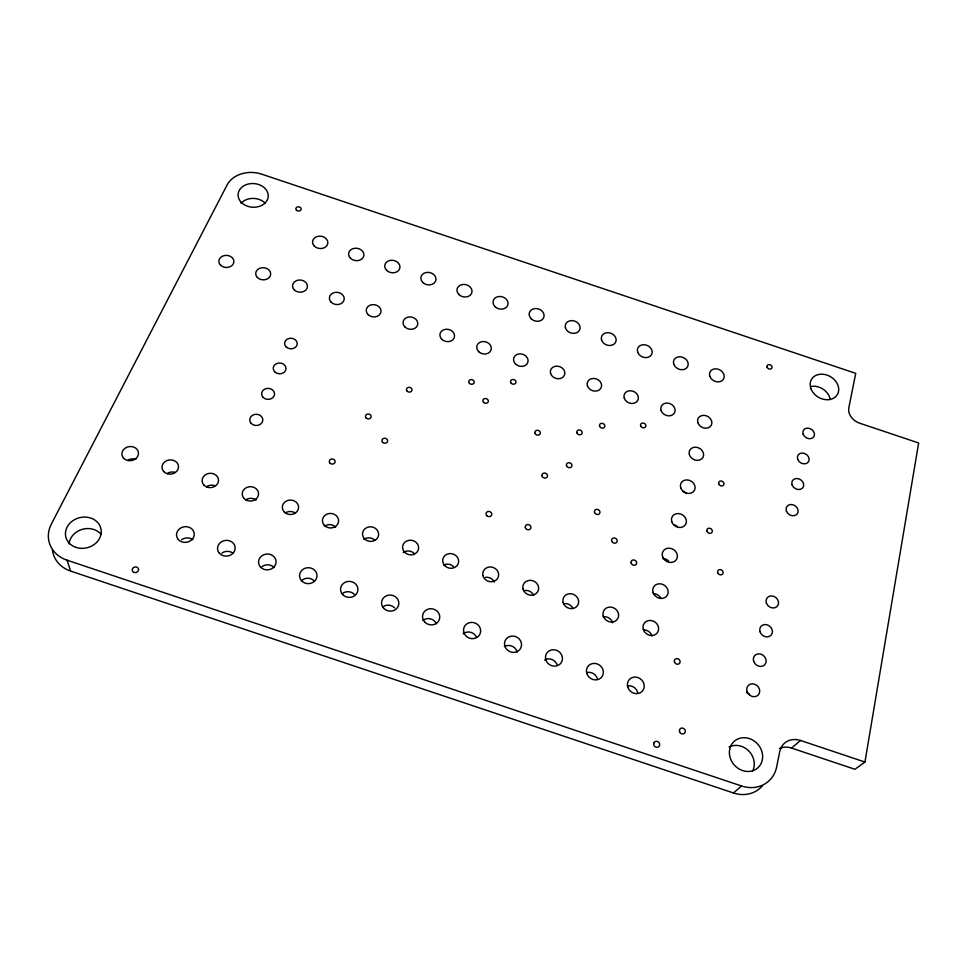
<?xml version="1.0" encoding="UTF-8"?>
<svg xmlns="http://www.w3.org/2000/svg" width="967" height="967" viewBox="0 0 967 967"><rect width="100%" height="100%" fill="white"/><g stroke="black" fill="none" stroke-linecap="round" stroke-linejoin="round"><path stroke-width="1.45" d="M779.487 748.458A18.857 16.415 49.4 0 1 791.574 748.071L854.925 769.285L864.945 762.044L918.65 442.983L859.59 423.171A13.864 10.988 32.3 0 1 848.821 407.723L855.735 373.359L261.767 174.181A26.858 21.056 4.2 0 0 227.1 184.975L51.336 524.078A32.116 27.596 -13.6 0 0 67.061 560.195L70.688 571.122L733.445 792.976A31.089 27.559 49.2 0 0 762.54 785.688M733.445 792.976L741.556 785.99A31.633 27.946 48.7 0 0 776.658 766.916L779.716 751.673A19.183 16.644 48.9 0 1 800.495 740.468L864.945 762.044M791.574 748.071L800.495 740.468M67.061 560.195L741.556 785.99M127.777 460.377A8.195 6.987 -8 0 1 135.876 459.277M674.18 524.718A7.615 6.6 30.5 0 1 677.529 526.773M682.932 491.441A7.506 6.431 29.4 0 1 686.232 493.46M653.305 593.653A7.845 6.974 33.7 0 1 660.957 598.416M422.857 620.427A8.498 7.954 13.3 0 1 436.359 623.763M302.26 580.043A8.582 7.869 -1.7 0 1 314.335 581.022M181.639 539.659A8.739 7.736 -9.1 0 1 192.82 539.731M221.854 553.124A8.691 7.784 -7.2 0 1 232.987 553.172M262.057 566.577A8.63 7.833 -4.8 0 1 274.169 567.581M342.463 593.508A8.546 7.905 2.3 0 1 354.49 594.475M382.666 606.962A8.51 7.941 7.3 0 1 394.645 607.917M746.524 692.602A6.781 5.959 44 0 1 749.473 694.451M463.048 633.881A8.485 7.966 19.8 0 1 476.526 637.217M504.363 646.536A8.498 7.954 26.2 0 1 517.152 652M167.122 473.552A8.135 7.035 -6.6 0 1 175.172 472.44M544.53 659.977A8.522 7.929 31.8 0 1 557.33 665.453M206.467 486.727A8.087 7.071 -5 0 1 214.469 485.603M245.811 499.903A8.05 7.12 -2.9 0 1 256.146 500.024M587.32 672.428A8.558 7.893 36.4 0 1 597.509 678.907M285.156 513.078A8.002 7.156 -0.4 0 1 295.431 513.187M627.45 685.869A8.594 7.857 40.1 0 1 637.676 692.36M662.588 558.479A7.736 6.781 32 0 1 668.584 561.017M324.489 526.253A7.966 7.18 2.5 0 1 335.694 527.22M363.822 539.429A7.941 7.204 6.1 0 1 374.991 540.384M403.154 552.604A7.917 7.228 10.2 0 1 414.275 553.547M443.551 565.054A7.905 7.24 14.7 0 1 453.559 566.698M485.374 577.359A7.893 7.24 19.5 0 1 494.33 582.061M524.646 590.511A7.905 7.24 24.2 0 1 533.627 595.225M563.918 603.662A7.917 7.216 28.6 0 1 572.923 608.388M603.19 616.813A7.941 7.192 32.5 0 1 612.679 622.784M643.756 629.843A7.978 7.168 35.8 0 1 651.988 635.948M241.097 203.324A14.892 11.749 4.1 0 1 265.079 203.094M69.116 543.841A17.732 15.291 -13.9 0 1 81.893 529.445A17.732 15.291 -13.9 0 1 100.919 534.098M70.688 571.122A31.56 27.221 -14.1 0 1 52.411 549.703M729.058 747.068A17.466 15.484 49 0 1 748.857 751.057A17.466 15.484 49 0 1 752.556 771.207M811.603 386.341A14.771 11.822 30.5 0 1 830.218 399.564M729.71 749.171A17.769 15.702 48.4 0 0 751.25 771.146A17.769 15.702 48.4 0 0 757.064 743.43A17.769 15.702 48.4 0 0 729.71 749.171M811.023 388.879A15.001 11.93 30.4 0 0 835.379 396.941A15.001 11.93 30.4 0 0 826.906 375.051A15.001 11.93 30.4 0 0 811.023 388.879M76.042 547.407A18.035 15.508 -13.4 0 0 101.16 530.037A18.035 15.508 -13.4 0 0 72.827 520.705A18.035 15.508 -13.4 0 0 76.042 547.407M241.424 202.526A15.121 11.858 4.3 0 0 267.255 200.06A15.121 11.858 4.3 0 0 250.804 183.609A15.121 11.858 4.3 0 0 241.424 202.526M576.84 432.733A2.78 2.381 21.6 0 0 581.397 434.256A2.78 2.381 21.6 0 0 580.176 430.097A2.78 2.381 21.6 0 0 576.84 432.733M483.585 402.405A2.78 2.381 15.3 0 0 488.226 401.776A2.78 2.381 15.3 0 0 484.975 398.525A2.78 2.381 15.3 0 0 483.585 402.405M534.956 433.107A2.792 2.405 19.1 0 0 539.538 434.642A2.792 2.405 19.1 0 0 538.377 430.448A2.792 2.405 19.1 0 0 534.956 433.107M407.143 391.2A2.804 2.393 10.3 0 0 411.882 390.595A2.804 2.393 10.3 0 0 408.666 387.32A2.804 2.393 10.3 0 0 407.143 391.2M594.487 512.329A2.865 2.514 25.4 0 0 599.177 513.9A2.865 2.514 25.4 0 0 597.908 509.5A2.865 2.514 25.4 0 0 594.487 512.329M382.63 442.318A2.865 2.502 8.5 0 0 387.489 441.641A2.865 2.502 8.5 0 0 384.237 438.256A2.865 2.502 8.5 0 0 382.63 442.318M679.523 731.572A3.131 2.816 45.5 0 0 684.539 733.252A3.131 2.816 45.5 0 0 683.04 728.187A3.131 2.816 45.5 0 0 679.523 731.572M767.085 367.182A2.659 2.127 28 0 0 771.424 368.632A2.659 2.127 28 0 0 769.998 364.764A2.659 2.127 28 0 0 767.085 367.182M296.458 210.202A2.671 2.115 5.9 0 0 301.015 209.766A2.671 2.115 5.9 0 0 298.066 206.817A2.671 2.115 5.9 0 0 296.458 210.202M717.707 572.694A2.913 2.514 34.8 0 0 722.422 574.265A2.913 2.514 34.8 0 0 720.947 569.744A2.913 2.514 34.8 0 0 717.707 572.694M611.676 541.012A2.889 2.55 27.8 0 0 616.402 542.596A2.889 2.55 27.8 0 0 615.085 538.111A2.889 2.55 27.8 0 0 611.676 541.012M566.493 465.598A2.816 2.442 21.9 0 0 571.122 467.146A2.816 2.442 21.9 0 0 569.901 462.867A2.816 2.442 21.9 0 0 566.493 465.598M653.752 743.309A3.143 2.865 46.2 0 0 657.524 747.249A3.143 2.865 46.2 0 0 658.757 742.305A3.143 2.865 46.2 0 0 653.752 743.309M706.95 531.209A2.865 2.454 32.2 0 0 711.603 532.769A2.865 2.454 32.2 0 0 710.177 528.369A2.865 2.454 32.2 0 0 706.95 531.209M718.735 483.875A2.804 2.369 30.5 0 0 723.292 485.41A2.804 2.369 30.5 0 0 721.865 481.155A2.804 2.369 30.5 0 0 718.735 483.875M674.434 661.948A3.034 2.708 39.2 0 0 679.33 663.58A3.034 2.708 39.2 0 0 677.867 658.745A3.034 2.708 39.2 0 0 674.434 661.948M134.135 572.44A3.203 2.816 -13.3 0 0 138.559 569.285A3.203 2.816 -13.3 0 0 133.494 567.593A3.203 2.816 -13.3 0 0 134.135 572.44M329.965 463.145A2.925 2.563 4.4 0 0 334.945 462.444A2.925 2.563 4.4 0 0 331.681 458.987A2.925 2.563 4.4 0 0 329.965 463.145M486.836 515.701A2.901 2.587 17.4 0 0 491.671 514.952A2.901 2.587 17.4 0 0 488.275 511.446A2.901 2.587 17.4 0 0 486.836 515.701M631.125 563.036A2.913 2.575 30.2 0 0 635.887 564.619A2.913 2.575 30.2 0 0 634.533 560.086A2.913 2.575 30.2 0 0 631.125 563.036M525.323 527.595A2.901 2.587 21.1 0 0 530.085 529.179A2.901 2.587 21.1 0 0 528.889 524.694A2.901 2.587 21.1 0 0 525.323 527.595M599.564 426.109A2.768 2.345 22.7 0 0 604.097 427.619A2.768 2.345 22.7 0 0 602.864 423.486A2.768 2.345 22.7 0 0 599.564 426.109M469.466 383.403A2.768 2.345 14.2 0 0 474.096 382.799A2.768 2.345 14.2 0 0 470.869 379.584A2.768 2.345 14.2 0 0 469.466 383.403M640.625 425.77A2.756 2.321 24.8 0 0 645.134 427.281A2.756 2.321 24.8 0 0 643.841 423.171A2.756 2.321 24.8 0 0 640.625 425.77M511.265 383.307A2.744 2.321 16.7 0 0 515.834 382.714A2.744 2.321 16.7 0 0 512.583 379.499A2.744 2.321 16.7 0 0 511.265 383.307M366.179 417.974A2.853 2.466 7.5 0 0 371.014 417.333A2.853 2.466 7.5 0 0 367.798 413.985A2.853 2.466 7.5 0 0 366.179 417.974M542.04 475.945A2.828 2.478 20.7 0 0 546.693 477.505A2.828 2.478 20.7 0 0 545.497 473.189A2.828 2.478 20.7 0 0 542.04 475.945M803.166 434.256A6.128 4.968 31.5 0 0 813.114 437.567A6.128 4.968 31.5 0 0 809.73 428.478A6.128 4.968 31.5 0 0 803.166 434.256M797.702 459.313A6.201 5.077 32.3 0 0 807.747 462.661A6.201 5.077 32.3 0 0 804.351 453.39A6.201 5.077 32.3 0 0 797.702 459.313M792.118 484.914A6.273 5.173 33.2 0 0 802.272 488.299A6.273 5.173 33.2 0 0 798.851 478.846A6.273 5.173 33.2 0 0 792.118 484.914M786.413 511.072A6.346 5.282 34.2 0 0 796.675 514.492A6.346 5.282 34.2 0 0 793.242 504.847A6.346 5.282 34.2 0 0 786.413 511.072M766.36 603.009A6.624 5.669 38.3 0 0 777.021 606.563A6.624 5.669 38.3 0 0 773.515 596.252A6.624 5.669 38.3 0 0 766.36 603.009M760.074 631.826A6.709 5.79 39.8 0 0 770.856 635.416A6.709 5.79 39.8 0 0 767.327 624.887A6.709 5.79 39.8 0 0 760.074 631.826M753.656 661.307A6.793 5.911 41.6 0 0 764.546 664.933A6.793 5.911 41.6 0 0 761.005 654.176A6.793 5.911 41.6 0 0 753.656 661.307M747.068 691.478A6.89 6.032 43.6 0 0 758.104 695.14A6.89 6.032 43.6 0 0 754.538 684.165A6.89 6.032 43.6 0 0 747.068 691.478M251.154 423.413A6.588 5.645 0.3 0 0 262.42 421.926A6.588 5.645 0.3 0 0 255.264 414.299A6.588 5.645 0.3 0 0 251.154 423.413M263.036 397.316A6.503 5.536 1.6 0 0 274.157 395.878A6.503 5.536 1.6 0 0 267.049 388.396A6.503 5.536 1.6 0 0 263.036 397.316M274.652 371.775A6.418 5.415 2.8 0 0 285.628 370.421A6.418 5.415 2.8 0 0 278.593 363.048A6.418 5.415 2.8 0 0 274.652 371.775M286.027 346.802A6.346 5.306 3.8 0 0 296.857 345.509A6.346 5.306 3.8 0 0 289.87 338.269A6.346 5.306 3.8 0 0 286.027 346.802M163.689 471.545A8.28 7.12 -6.2 0 0 177.892 469.563A8.28 7.12 -6.2 0 0 169.201 459.978A8.28 7.12 -6.2 0 0 163.689 471.545M203.856 484.999A8.232 7.168 -4.5 0 0 217.962 482.98A8.232 7.168 -4.5 0 0 209.174 473.371A8.232 7.168 -4.5 0 0 203.856 484.999M244.022 498.44A8.183 7.204 -2.5 0 0 258.02 496.397A8.183 7.204 -2.5 0 0 249.148 486.764A8.183 7.204 -2.5 0 0 244.022 498.44M284.177 511.894A8.135 7.24 0 0 0 298.09 509.814A8.135 7.24 0 0 0 289.109 500.144A8.135 7.24 0 0 0 284.177 511.894M294.258 289.846A7.482 6.116 5.1 0 0 307.01 288.432A7.482 6.116 5.1 0 0 298.755 280.031A7.482 6.116 5.1 0 0 294.258 289.846M662.54 556.545A7.857 6.866 31.7 0 0 675.353 560.812A7.857 6.866 31.7 0 0 671.557 548.603A7.857 6.866 31.7 0 0 662.54 556.545M324.332 525.347A8.099 7.277 2.9 0 0 338.136 523.232A8.099 7.277 2.9 0 0 329.07 513.525A8.099 7.277 2.9 0 0 324.332 525.347M364.486 538.788A8.074 7.301 6.4 0 0 378.194 536.649A8.074 7.301 6.4 0 0 369.031 526.906A8.074 7.301 6.4 0 0 364.486 538.788M404.629 552.242A8.05 7.325 10.4 0 0 418.24 550.066A8.05 7.325 10.4 0 0 408.981 540.287A8.05 7.325 10.4 0 0 404.629 552.242M444.772 565.683A8.038 7.337 14.8 0 0 458.285 563.471A8.038 7.337 14.8 0 0 448.93 553.668A8.038 7.337 14.8 0 0 444.772 565.683M482.956 575.643A8.026 7.337 19.4 0 0 496.156 580.031A8.026 7.337 19.4 0 0 492.989 567.387A8.026 7.337 19.4 0 0 482.956 575.643M523.05 589.072A8.038 7.325 24 0 0 536.25 593.46A8.038 7.325 24 0 0 532.914 580.756A8.038 7.325 24 0 0 523.05 589.072M563.145 602.501A8.05 7.313 28.3 0 0 576.332 606.889A8.05 7.313 28.3 0 0 572.839 594.125A8.05 7.313 28.3 0 0 563.145 602.501M603.227 615.931A8.074 7.289 32.1 0 0 616.414 620.306A8.074 7.289 32.1 0 0 612.752 607.494A8.074 7.289 32.1 0 0 603.227 615.931M643.309 629.348A8.111 7.265 35.4 0 0 656.496 633.736A8.111 7.265 35.4 0 0 652.665 620.862A8.111 7.265 35.4 0 0 643.309 629.348M697.884 422.76A7.41 6.165 27.4 0 0 710.008 426.798A7.41 6.165 27.4 0 0 706.285 415.762A7.41 6.165 27.4 0 0 697.884 422.76M661.065 410.419A7.398 6.177 25.4 0 0 673.189 414.456A7.398 6.177 25.4 0 0 669.599 403.469A7.398 6.177 25.4 0 0 661.065 410.419M624.235 398.066A7.385 6.189 23.4 0 0 636.359 402.103A7.385 6.189 23.4 0 0 632.914 391.164A7.385 6.189 23.4 0 0 624.235 398.066M587.404 385.724A7.385 6.189 21.2 0 0 599.528 389.761A7.385 6.189 21.2 0 0 596.228 378.871A7.385 6.189 21.2 0 0 587.404 385.724M550.574 373.371A7.373 6.189 19 0 0 562.697 377.408A7.373 6.189 19 0 0 559.53 366.566A7.373 6.189 19 0 0 550.574 373.371M515.556 364.027A7.385 6.189 16.8 0 0 527.813 362.456A7.385 6.189 16.8 0 0 519.074 353.886A7.385 6.189 16.8 0 0 515.556 364.027M478.689 351.662A7.385 6.189 14.6 0 0 491.018 350.114A7.385 6.189 14.6 0 0 482.352 341.581A7.385 6.189 14.6 0 0 478.689 351.662M441.81 339.296A7.398 6.177 12.5 0 0 454.224 337.785A7.398 6.177 12.5 0 0 445.642 329.276A7.398 6.177 12.5 0 0 441.81 339.296M404.919 326.943A7.41 6.165 10.5 0 0 417.43 325.444A7.41 6.165 10.5 0 0 408.92 316.958A7.41 6.165 10.5 0 0 404.919 326.943M368.04 314.577A7.434 6.153 8.6 0 0 380.623 313.115A7.434 6.153 8.6 0 0 372.198 304.653A7.434 6.153 8.6 0 0 368.04 314.577M331.149 302.212A7.458 6.14 6.8 0 0 343.817 300.773A7.458 6.14 6.8 0 0 335.476 292.336A7.458 6.14 6.8 0 0 331.149 302.212M257.355 277.469A7.506 6.092 3.6 0 0 270.204 276.091A7.506 6.092 3.6 0 0 262.021 267.714A7.506 6.092 3.6 0 0 257.355 277.469M123.522 458.092A8.328 7.083 -7.6 0 0 137.822 456.146A8.328 7.083 -7.6 0 0 129.227 446.597A8.328 7.083 -7.6 0 0 123.522 458.092M671.751 521.684A7.736 6.684 30.3 0 0 684.382 525.891A7.736 6.684 30.3 0 0 680.599 513.985A7.736 6.684 30.3 0 0 671.751 521.684M680.708 487.791A7.627 6.503 29.2 0 0 693.158 491.937A7.627 6.503 29.2 0 0 689.398 480.333A7.627 6.503 29.2 0 0 680.708 487.791M689.423 454.828A7.518 6.322 28.2 0 0 701.704 458.914A7.518 6.322 28.2 0 0 697.956 447.612A7.518 6.322 28.2 0 0 689.423 454.828M653.063 592.42A7.978 7.059 33.4 0 0 666.058 596.736A7.978 7.059 33.4 0 0 662.25 584.213A7.978 7.059 33.4 0 0 653.063 592.42M220.464 265.103A7.543 6.068 2.2 0 0 233.385 263.749A7.543 6.068 2.2 0 0 225.287 255.397A7.543 6.068 2.2 0 0 220.464 265.103M178.351 539.55A8.896 7.845 -8.6 0 0 193.593 537.241A8.896 7.845 -8.6 0 0 184.201 526.773A8.896 7.845 -8.6 0 0 178.351 539.55M314.311 246.101A7.7 6.189 6.5 0 0 327.414 244.748A7.7 6.189 6.5 0 0 318.856 236.19A7.7 6.189 6.5 0 0 314.311 246.101M219.436 553.305A8.836 7.893 -6.6 0 0 234.558 550.96A8.836 7.893 -6.6 0 0 225.069 540.456A8.836 7.893 -6.6 0 0 219.436 553.305M350.477 258.225A7.676 6.201 8.1 0 0 363.495 256.847A7.676 6.201 8.1 0 0 354.853 248.253A7.676 6.201 8.1 0 0 350.477 258.225M260.51 567.061A8.788 7.941 -4.2 0 0 275.522 564.68A8.788 7.941 -4.2 0 0 265.925 554.139A8.788 7.941 -4.2 0 0 260.51 567.061M386.631 270.349A7.651 6.225 9.7 0 0 399.564 268.935A7.651 6.225 9.7 0 0 390.837 260.316A7.651 6.225 9.7 0 0 386.631 270.349M301.583 580.816A8.739 7.978 -1.1 0 0 316.487 578.399A8.739 7.978 -1.1 0 0 306.781 567.822A8.739 7.978 -1.1 0 0 301.583 580.816M422.784 282.473A7.639 6.237 11.4 0 0 435.633 281.034A7.639 6.237 11.4 0 0 426.822 272.392A7.639 6.237 11.4 0 0 422.784 282.473M342.644 594.56A8.691 8.014 2.8 0 0 357.439 592.106A8.691 8.014 2.8 0 0 347.637 581.493A8.691 8.014 2.8 0 0 342.644 594.56M458.938 294.584A7.627 6.249 13.2 0 0 471.703 293.122A7.627 6.249 13.2 0 0 462.806 284.455A7.627 6.249 13.2 0 0 458.938 294.584M383.706 608.316A8.667 8.05 7.7 0 0 398.392 605.826A8.667 8.05 7.7 0 0 388.48 595.176A8.667 8.05 7.7 0 0 383.706 608.316M495.08 306.708A7.615 6.249 15.1 0 0 507.772 305.221A7.615 6.249 15.1 0 0 498.791 296.518A7.615 6.249 15.1 0 0 495.08 306.708M424.767 622.059A8.643 8.062 13.5 0 0 439.344 619.533A8.643 8.062 13.5 0 0 429.324 608.847A8.643 8.062 13.5 0 0 424.767 622.059M531.234 318.832A7.603 6.261 17 0 0 543.829 317.309A7.603 6.261 17 0 0 534.775 308.582A7.603 6.261 17 0 0 531.234 318.832M463.737 632.007A8.63 8.062 19.7 0 0 477.928 636.721A8.63 8.062 19.7 0 0 474.604 622.857A8.63 8.062 19.7 0 0 463.737 632.007M565.441 327.886A7.603 6.261 19 0 0 577.94 332.044A7.603 6.261 19 0 0 574.616 321.044A7.603 6.261 19 0 0 565.441 327.886M504.738 645.726A8.643 8.062 25.9 0 0 518.928 650.44A8.643 8.062 25.9 0 0 515.423 636.528A8.643 8.062 25.9 0 0 504.738 645.726M601.547 339.985A7.603 6.261 20.9 0 0 614.045 344.155A7.603 6.261 20.9 0 0 610.576 333.107A7.603 6.261 20.9 0 0 601.547 339.985M545.739 659.458A8.667 8.038 31.4 0 0 559.929 664.172A8.667 8.038 31.4 0 0 556.23 650.199A8.667 8.038 31.4 0 0 545.739 659.458M637.64 352.097A7.615 6.249 22.8 0 0 650.138 356.255A7.615 6.249 22.8 0 0 646.536 345.159A7.615 6.249 22.8 0 0 637.64 352.097M586.727 673.189A8.703 8.002 35.9 0 0 600.918 677.903A8.703 8.002 35.9 0 0 597.05 663.858A8.703 8.002 35.9 0 0 586.727 673.189M673.745 364.196A7.627 6.237 24.6 0 0 686.232 368.354A7.627 6.237 24.6 0 0 682.484 357.21A7.627 6.237 24.6 0 0 673.745 364.196M627.716 686.908A8.751 7.966 39.5 0 0 641.907 691.623A8.751 7.966 39.5 0 0 637.845 677.529A8.751 7.966 39.5 0 0 627.716 686.908M709.826 376.296A7.639 6.225 26.4 0 0 722.325 380.454A7.639 6.225 26.4 0 0 718.433 369.273A7.639 6.225 26.4 0 0 709.826 376.296"/></g></svg>
